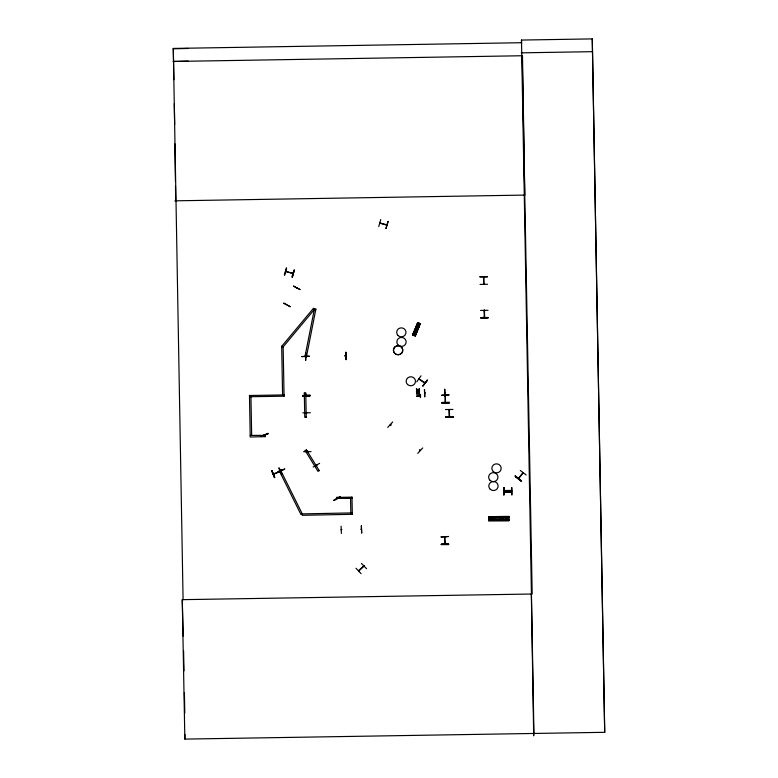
<?xml version="1.0" encoding="UTF-8"?>
<svg xmlns="http://www.w3.org/2000/svg" width="778" height="778" viewBox="0 0 778 778"><rect width="100%" height="100%" fill="white"/><g stroke="black" fill="none" stroke-linecap="round" stroke-linejoin="round"><path stroke-width="1.17" d="M521.163 42.722L173.29 48.431L183.083 599.741L182.266 599.76L183.2 636.141M533.932 733.479L521.493 40.057L592.272 38.9L604.71 732.312L184.853 739.1L184.911 734.403M249.485 396.751L284.067 396.187M265.24 436.604L250.234 437.012L249.466 395.341M250.205 435.437L265.21 435.349L265.24 436.759M250.944 396.731L251.664 435.417M261.311 436.536L268.177 433.55L261.282 436.507M264.637 434.999L264.88 435.612M265.21 435.194L265.181 435.661M268.157 433.579L261.33 436.614M274.673 477.41L271.853 470.69L274.683 477.41M273.341 473.724L273.477 474.065M273.817 473.53L274.021 473.996M274.041 474.055L273.992 473.598M277.95 471.983L284.816 468.94L278.125 472.353L277.96 471.896M278.806 468.064L281.636 474.784M352.278 512.906L302.263 513.888L300.95 514.501L279.234 470.748M279.516 471.293L279.652 471.633M280.168 471.118L280.148 471.663L279.992 471.108M284.038 394.777L282.589 395.253L281.694 346.735M284.067 396.342L283.153 346.871L282.015 345.821M352.308 514.316L302.292 515.299L302.263 513.888L280.547 470.136M281.694 346.891L283.153 346.706M283.776 303.109L290.33 306.756L283.746 303.245M284.699 275.111L286.644 268.089M292.742 273.496L285.74 271.308M286.411 271.6L286.411 271.415M294.337 270.17L292.334 277.163L294.327 270.161M292.246 273.059L292.334 273.195M292.343 273L292.188 273.516M292.839 273.136L292.742 273.681M293.52 286.119L300.162 289.601L293.51 286.129M296.437 288.006L296.768 288.181M296.467 288.298L296.895 288.123M296.797 288.385L296.895 287.879M302.516 395.564L310.023 395.389L310.023 395.885L302.525 395.963C308.701 394.232 316.354 396.09 302.525 395.467M302.837 412.836L310.344 412.758M303.556 451.697L311.064 451.648M306.221 417.134L304.762 417.319L304.315 392.978M315.887 309.041L306.444 356.694L305.015 356.266M306.386 356.46L305.346 356.655L305.433 357.413M306.542 356.402L305.861 356.869L305.705 356.353M305.754 360.292L305.647 352.93L305.647 360.282M305.812 356.82L305.861 356.275M306.221 417.29L305.773 392.958M319.262 470.496L318.007 471.38L305.112 450.481M306.386 356.859L306.386 356.275M306.104 395.185L306.435 394.738M306.726 412.875L306.435 413.585L306.464 412.612M319.252 470.651L306.367 449.762M307.106 451.298C307.174 450.501 307.767 451.979 307.436 450.695M282.015 345.977L313.495 308.263M305.015 356.421L314.448 308.778M283.153 346.871L314.633 309.148M313.145 467.053L319.602 463.357M316.899 465.477L316.636 465.234M333.888 500.4L340.307 496.559M336.855 498.28L336.543 497.745M352.016 498.397L336.971 498.387M337.01 498.805L336.981 497.239M341.416 529.458L341.416 530.051L341.377 529.536M341.386 533.475L341.085 526.21M341.668 529.458L341.377 529.974M341.717 529.536L341.377 529.721M345.879 355.692L345.043 355.76M345.199 355.624L345.043 356.139M345.772 356.159L345.724 355.624M345.831 352.385L346.336 359.631L345.938 352.366M346.025 359.621L345.831 352.278M350.557 498.426L350.82 512.935M352.308 514.482L351.987 496.986M355.984 568.28L361.118 573.687M358.522 570.605L363.939 565.995M361.342 529.322L361.08 529.137M361.362 525.889L361.682 533.144L361.362 525.782M361.342 529.721L361.342 529.128M361.459 563.437L366.594 568.737M363.647 566.462L363.394 566.199M363.939 565.81L364.114 566.18M364.114 565.995L358.784 571.052M378.769 226.563L380.724 219.532M379.985 222.732L379.868 223.305L379.81 222.761M380.384 223.403L380.481 222.868M388.105 221.526L386.005 228.401M386.413 224.453L386.296 225.027L386.316 224.511M386.909 224.589L387.045 224.891M387.736 427.375L392.705 421.929M390.906 424.798L390.682 425.323L390.391 424.584M390.877 425.012L390.352 424.409M415.452 328.335L417.786 329.172M415.958 327.1L418.282 327.937M416.425 389.632L417.553 390.313L416.415 388.932L417.942 390.011L416.415 388.932M417.232 323.93L419.566 324.776M417.912 390.575L416.454 391.597L417.912 390.468L419.43 391.538L417.912 390.468M416.716 381.842L421.024 375.813M416.541 396.352C416.94 394.913 420.801 396.469 420.48 394.388L420.528 397.577L420.042 396.197L416.551 396.245M415.306 335.901L420.062 323.531L414.995 335.785L414.499 335.59L419.43 323.385L420.208 323.687L415.267 335.892L420.246 323.697L417.737 322.646L412.622 334.871L413.419 335.172L418.37 322.977L417.553 322.666L418.36 322.977M416.979 392.822L417.232 392.336L416.901 393.016M417.728 453.38L422.697 447.963M418.817 378.808L418.972 378.604M419.439 391.927L416.463 391.976L416.629 392.676M419.391 389.438L418.292 390.274C421.355 391.723 416.337 390.021 419.391 389.438L419.381 388.883L417.942 389.904M419.381 388.883L417.942 390.011M419.468 393.697L417.115 393.542M419.994 450.695L419.468 450.063M419.819 449.869L420.198 450.209M424.467 382.387L424.331 382.883L424.574 382.368M424.467 389.545L424.778 396.702M424.798 392.802L424.798 393.386L425.051 392.793M427.19 380.053L422.824 386.053L427.229 380.17M441.671 395.321L449.169 394.864L441.671 395.243M441.758 402.576L449.266 402.411L441.758 402.469L441.758 402.985L449.266 402.887L441.758 402.965M441.097 537.005L448.595 536.499L441.097 536.927M444.423 392.987L444.802 392.55M444.724 392.472L444.753 393.007M444.86 396.488L444.744 389.126L444.88 396.391M445.551 395.098L445.561 396.09L445.22 395.253M445.298 395.098L445.298 402.391M445.337 402.207L445.22 395.438M445.454 409.549L452.961 409.452M445.59 416.998L453.088 416.736L445.59 416.95L453.097 417.222L445.599 417.329M444.812 543.871C445.288 542.674 443.898 536.295 445.074 537.413M444.841 543.268L444.783 544.133M444.997 537.754L444.987 536.762M445.191 543.861L445.104 543.258M449.169 416.736L449.003 409.792M449.266 402.391L449.266 402.907M449.334 409.442L449.548 416.551M441.233 544.347L448.741 544.036L441.233 544.26L448.741 544.542L441.243 544.649M453.088 416.716L453.097 417.232M479.909 276.939L487.417 276.968M480.532 310.441L488.03 310.315M480.668 317.589L488.166 317.482L488.176 317.969L480.678 318.095L488.166 317.619M483.546 277.834L483.799 276.842M483.537 276.842L483.663 284.213L483.595 283.523M483.653 283.348L484.004 283.941M483.887 277.493L483.537 277.036M483.828 277.124L483.965 284.126M484.159 310.189L484.091 311.035M484.208 317.482L484.237 316.792M484.5 311.025L484.412 310.189M484.548 317.366L484.616 316.977M484.626 317.288L484.451 310.393M487.553 284.271L480.045 284.427M499.593 516.67L499.622 520.297M501.654 516.65L501.684 520.278M503.483 516.641L503.512 520.268M504.037 487.738L503.697 495.002L503.94 487.728M505.544 516.689L505.574 520.249M506.955 520.307L506.925 516.621M511.584 491.608L504.076 491.774L511.584 491.803M511.574 490.908L504.066 490.85L511.574 490.762M511.545 487.573L511.652 494.827M515.571 476.136L515.308 476.564L521.172 481.086C518.09 477.566 509.007 471.371 521.406 480.785M518.44 478.266L518.731 478.305M520.278 470.447L526.152 474.969M518.469 478.285L523.079 472.577M523.283 472.732L518.731 478.499M533.718 733.528L533.689 735.823L531.345 594.032M604.71 732.312L592.272 38.9M416.901 392.909L417.105 393.649M306.386 412.953L306.435 413.458M445.152 544.046L444.724 537.024M305.744 357.442L305.783 356.48L306.542 356.781M306.425 395.419L306.396 394.786M284.34 275.004L286.333 268.011M291.935 277.056L293.987 270.054M386.005 228.508L388.028 221.409M280.187 471.604L273.477 474.249M316.286 465.37L316.646 465.896M336.855 498.465L336.543 497.881M412.651 334.88L417.737 322.646M413.439 335.172L412.943 334.997L417.922 322.802M413.225 335.075L418.194 322.86L413.254 335.055M413.604 335.143L414.324 335.415M414.849 335.726L419.614 323.405L420.062 323.599M264.637 435.184L264.948 435.855M281.529 470.359L280.955 469.708L281.198 470.486M515.318 476.544L521.192 481.047M271.794 470.797L274.333 477.643M379.81 222.946L386.967 224.871M484.149 310.383L484.256 317.531M417.562 390.206L416.454 391.597M273.35 473.948L280.168 471.303M305.112 450.647L306.367 449.917M340.326 496.597L333.85 500.361L340.511 496.986M279.234 470.904L280.547 470.301M261.175 436.254L268.021 433.307M507.567 490.937L507.567 491.745L507.489 491.093M281.986 474.629L279.156 467.909M504.008 494.983L503.988 487.641M173.29 48.8L188.471 48.45M188.295 61.122L173.115 61.472L522.194 55.744L532.171 594.013L182.266 599.663L184.853 739.1M521.318 52.836L592.097 51.679M174.875 200.831L524.78 195.083L522.485 55.744M479.909 276.705L487.407 276.589M304.305 393.133L305.773 393.114M417.222 392.443L419.449 392.404L419.439 391.82M249.466 395.506L284.038 394.932M336.981 497.395L351.987 497.152M345.121 355.886L345.792 355.886M302.525 395.944L310.023 395.866M511.584 492.095L504.086 492.124M509.007 516.466L488.681 516.641L509.007 516.485L509.007 517.458M488.681 517.146L509.007 517.02M509.007 517.263L488.691 517.574M488.681 517.292L509.007 517.38L488.691 517.847L509.007 517.73M509.007 519.383L488.681 519.558L509.007 519.403L509.016 520.375M509.007 519.597L488.681 519.519L488.691 520.492M488.691 520.064L509.007 519.937M509.016 520.181L488.691 520.297L509.007 520.083L509.016 520.657L488.691 520.696L509.016 520.647M424.457 389.564L424.769 396.809M511.924 487.67L512.021 494.925M412.612 334.861L415.141 335.814L419.459 323.405M336.806 497.813L337.146 498.299M314.448 308.934L315.887 309.206M416.561 393.736L419.478 394.183L419.468 393.59M379.82 223.208L386.899 225.114M285.818 271.522L292.878 273.389M413.478 333.674L415.452 334.414M413.303 333.645L415.627 334.53M424.778 383.146L418.885 379.071M419.138 378.818L425.012 382.922M416.843 394.076L416.483 393.58M427.511 380.364L422.862 385.976M313.495 308.419L314.623 309.304M271.833 470.69L274.683 477.517M183.579 650.69L184.007 670.937M521.493 40.057L521.561 43.694M419.42 390.838L419.43 391.538M173.29 48.431L173.873 79.657M174.321 103.688L174.661 124.529M184.405 692.556L184.785 712.979M509.007 517.38L488.681 517.312L488.681 516.582L509.007 516.68L509.016 520.297L488.691 520.21M174.924 143.901L175.429 181.439M175.497 186.282L175.692 200.812M488.691 520.735L488.681 516.796M490.743 516.777L490.772 520.404M301.806 356.577L309.304 356.246L301.806 356.577M416.395 325.953L418.729 326.877L416.395 325.953M416.901 324.718L419.225 325.642L416.901 324.718M416.347 327.917C416.804 330.037 418.156 326.643 416.347 327.917M508.248 491.589L508.16 490.957L508.248 491.589M511.574 490.5L504.066 490.558L511.574 490.519M407.575 384.517A4.658 4.503 0.8 0 0 415.335 382.368A4.658 4.503 0.8 0 0 409.52 376.941A4.658 4.503 0.8 0 0 407.575 384.517M493.291 471.585A4.658 4.503 0.8 0 0 501.051 469.435A4.658 4.503 0.8 0 0 495.236 464.009A4.658 4.503 0.8 0 0 493.291 471.585M394.854 353.504A4.658 4.503 0.8 0 0 402.615 351.355A4.658 4.503 0.8 0 0 396.809 345.85A4.658 4.503 0.8 0 0 394.864 353.426A4.658 4.503 0.8 0 0 402.615 351.277A4.658 4.503 0.8 0 0 396.809 345.928A4.658 4.503 0.8 0 0 394.854 353.504M398.093 335.59A4.658 4.503 0.8 0 0 405.853 333.451A4.658 4.503 0.8 0 0 400.048 328.024A4.658 4.503 0.8 0 0 398.093 335.59M398.278 345.169A4.658 4.503 0.8 0 0 406.028 343.02A4.658 4.503 0.8 0 0 400.223 337.594A4.658 4.503 0.8 0 0 398.278 345.169M490.062 480.396A4.658 4.503 0.8 0 0 497.823 478.246A4.658 4.503 0.8 0 0 492.007 472.82A4.658 4.503 0.8 0 0 490.062 480.396M490.228 489.274A4.658 4.503 0.8 0 0 497.988 487.125A4.658 4.503 0.8 0 0 492.173 481.699A4.658 4.503 0.8 0 0 490.228 489.274"/></g></svg>
